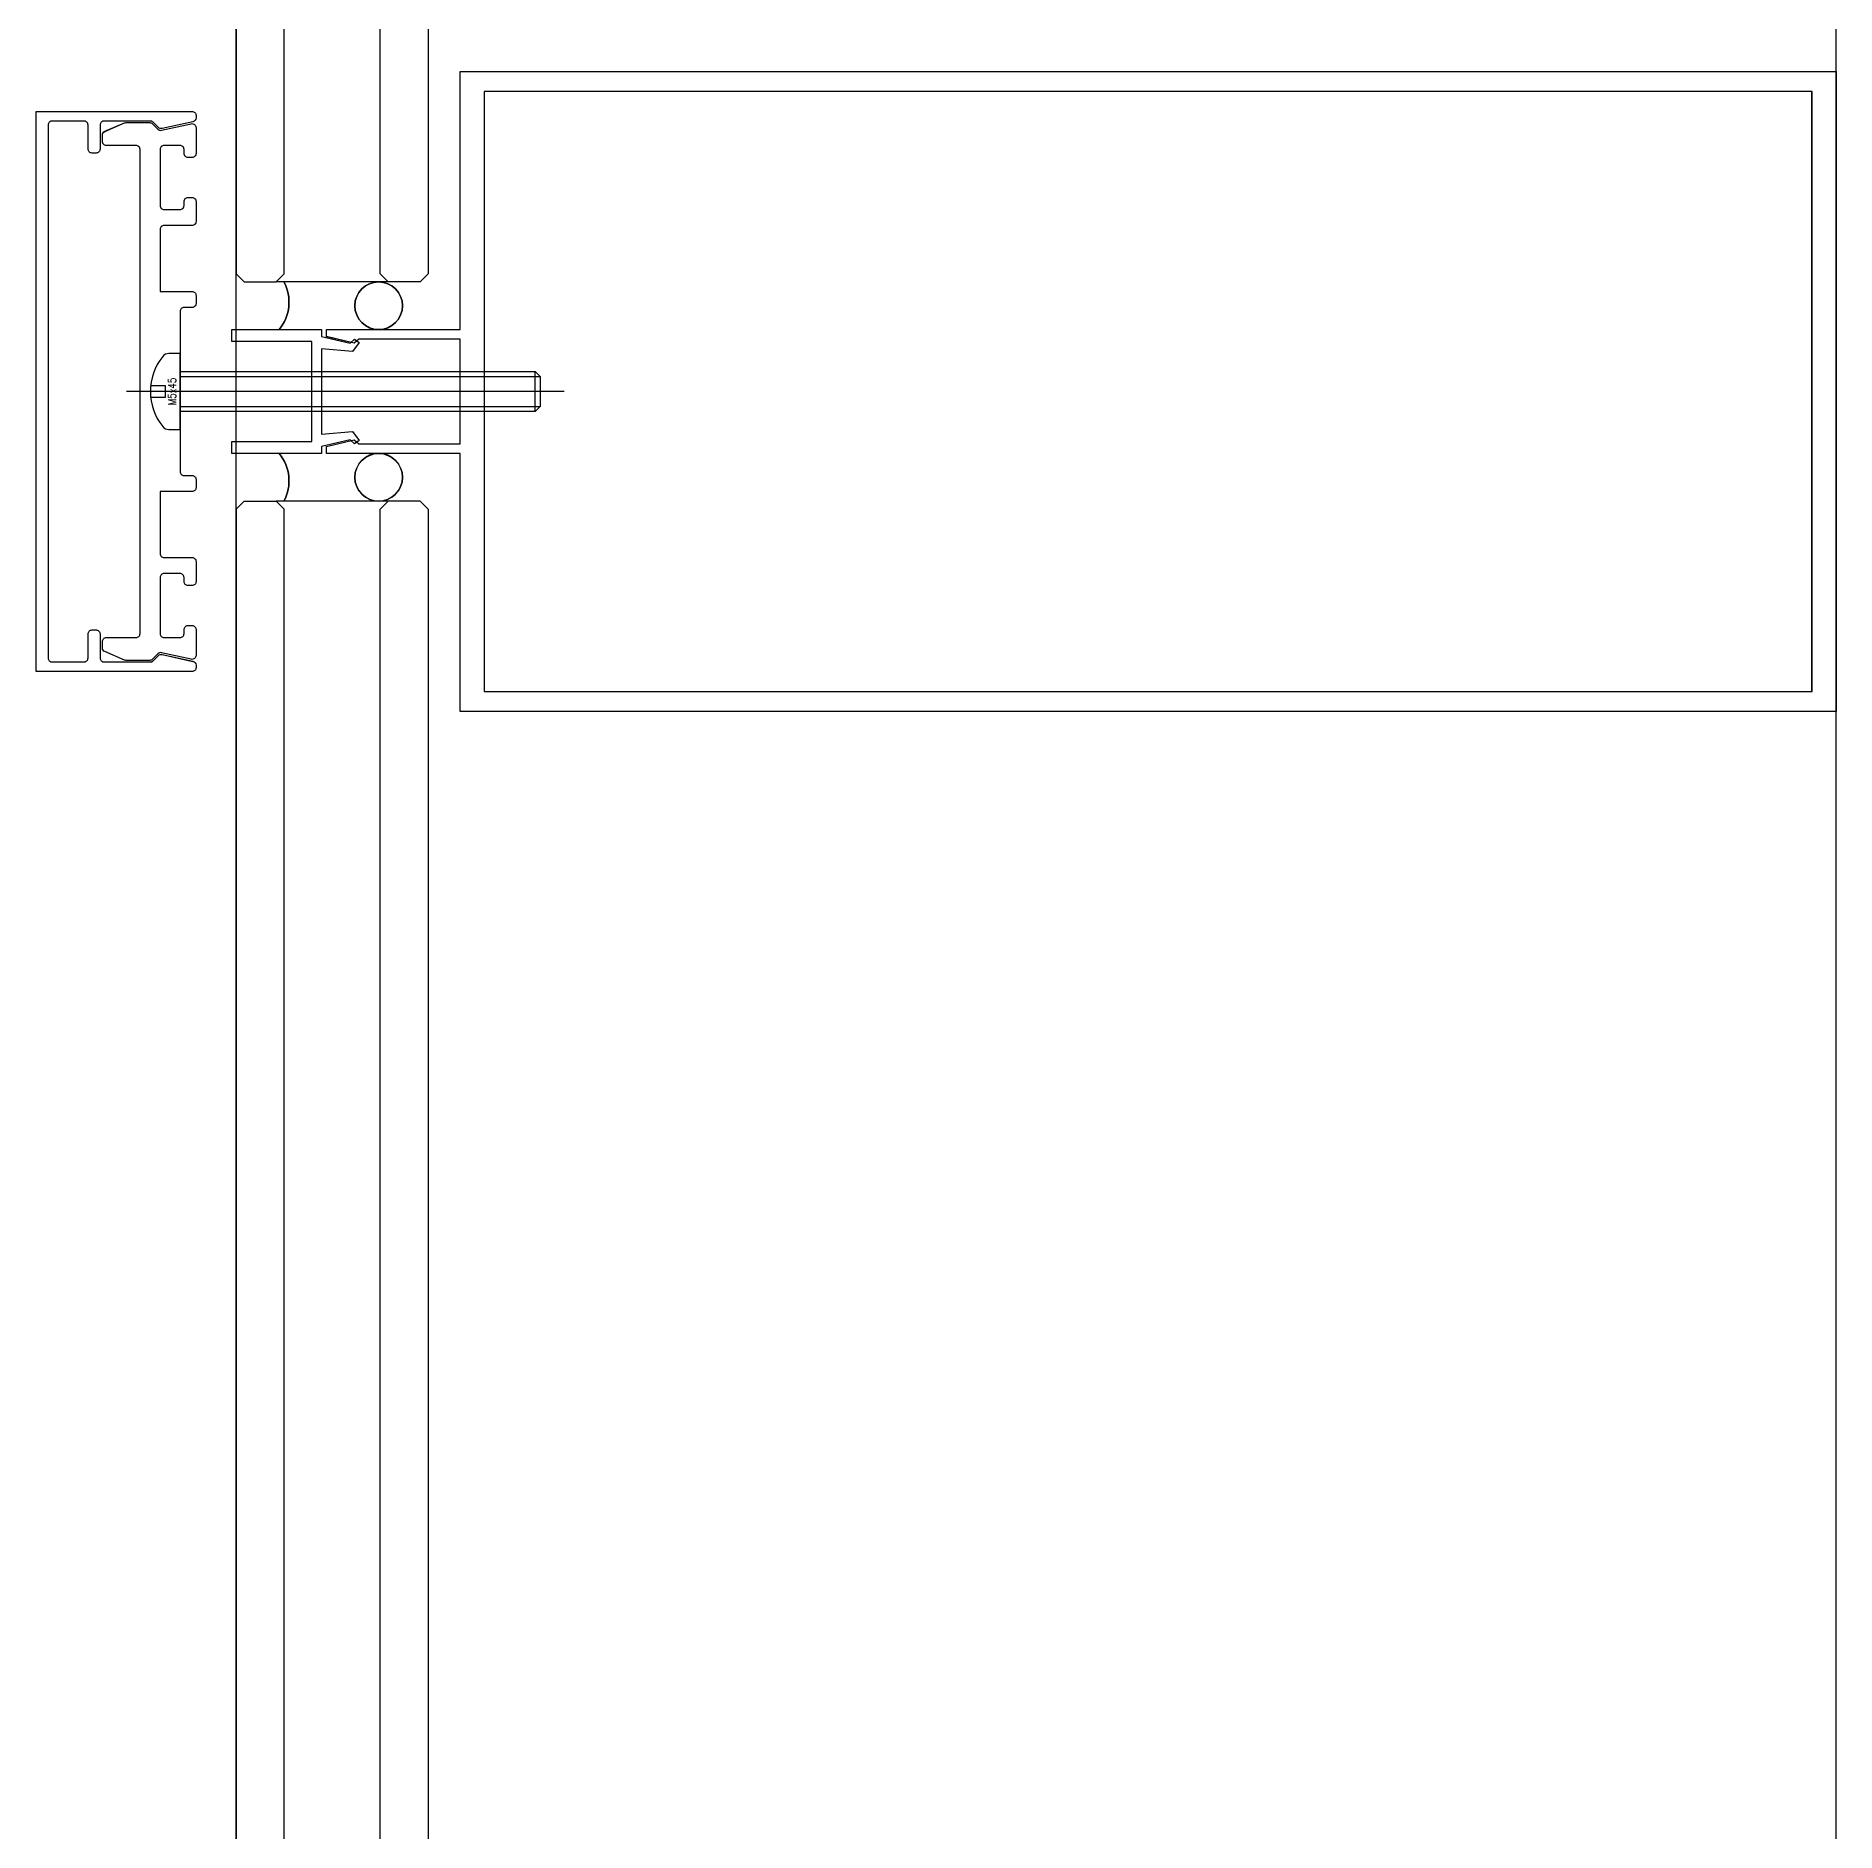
# Model space of a CAD drawing. Extents: x 1980812 to 2578970, y -669191 to 284498.
# Drawn here: x 2538743.4 to 2538968.4, y -307570.4 to -307346 of the extents above; entities that cross this region are included whole.
import ezdxf
from ezdxf.enums import TextEntityAlignment as Align

# ---------------------------------------------------------------- set-up
doc = ezdxf.new("R2010")
doc.units = 0
doc.header["$LTSCALE"] = 1000
doc.header["$MEASUREMENT"] = 0
for name, pattern in [('CENTER', [2, 1.25, -0.25, 0.25, -0.25]), ('DOTE', [2.42, 2, -0.2, 0.02, -0.2]), ('HIDDEN', [0.375, 0.25, -0.125]), ('HIDDEN2', [0.1875, 0.125, -0.0625])]:
    doc.linetypes.add(name, pattern=pattern)
for name, color, linetype in [('A-SECT-MCUT', 1, 'Continuous'), ('A-SECT-MCUT-FINE', 137, 'Continuous'), ('dote', 1, 'DOTE'), ('SF', 1, 'Continuous'), ('TEXT', 7, 'Continuous'), ('WINDOW', 2, 'Continuous'), ('空线', 3, 'Continuous')]:
    doc.layers.add(name, color=color, linetype=linetype)
doc.styles.add('ROMANS', font='simplex_.ttf', dxfattribs={"width": 0.8, "height": 500})

# ---------------------------------------------------------------- blocks, each defined once
blk = doc.blocks.new('M5x45_Pan')
at = {"color": 8, "linetype": 'HIDDEN'}
for p, q in [((44.38, -2.5), (44.38, 2.5)), ((0, 1.87), (45, 1.87)), ((0, -1.88), (45, -1.88))]:
    blk.add_line(p, q, dxfattribs=at)
at = {"color": 0, "linetype": 'ByBlock'}
blk.add_lwpolyline([(-1.39, -4.75), (0, -4.75), (0, 4.75), (-1.39, 4.75, 0.228537), (-2.17, 4.37, 0.349288), (-2.17, -4.37, 0.228537)], format="xyb", close=True, dxfattribs=at)
at = {"color": 8, "linetype": 'ByBlock'}
blk.add_lwpolyline([(0, 2.5), (44.38, 2.5), (45, 1.87), (45, -1.88), (44.38, -2.5), (0, -2.5)], dxfattribs=at)
at = {"color": 8, "linetype": 'HIDDEN2'}
blk.add_lwpolyline([(-3.66, 0.75), (-1.85, 0.75), (-1.85, -0.75), (-3.66, -0.75)], dxfattribs=at)
at = {"layer": 'TEXT', "color": 8, "linetype": 'CENTER'}
blk.add_line((48, 0), (-6.7, 0), dxfattribs=at)
at = {"layer": 'Defpoints', "color": 8, "style": 'ROMANS', "width": 0.8}
blk.add_text('M5x45', height=1, rotation=90, dxfattribs=at).set_placement((-1, 0), align=Align.MIDDLE)
blk = doc.blocks.new('pm5')
at = {"layer": 'A-SECT-MCUT', "elevation": 0}
for points in [[(28900, -2900), (28900, -2940), (29035.61, -2940), (29072, -2940), (29072, -2907.75), (29088.7, -2907.75), (29088.7, -2906.86), (29085.23, -2906.03), (29084.67, -2906.55), (29072, -2906.55), (29072, -2900), (29072, -2893.45), (29084.67, -2893.45), (29085.23, -2893.97), (29088.7, -2893.14), (29088.7, -2892.25), (29072, -2892.25), (29072, -2860), (29035.61, -2860), (28900, -2860)], [(29069, -2937.5), (28903, -2937.5), (28903, -2900), (28903, -2862.5), (29069, -2862.5)], [(29089.31, -2905.34), (29085.46, -2905), (29084.61, -2906.12), (29085.18, -2906.55), (29085.74, -2906.03), (29089.31, -2906.88), (29089.31, -2907.75), (29100.51, -2907.75), (29100.51, -2906.25), (29090.51, -2906.25), (29090.51, -2893.75), (29100.51, -2893.75), (29100.51, -2892.25), (29089.31, -2892.25), (29089.31, -2893.12), (29085.74, -2893.97), (29085.18, -2893.45), (29084.61, -2893.88), (29085.46, -2895), (29089.31, -2894.66)]]:
    blk.add_lwpolyline(points, close=True, dxfattribs=at)
for points in [[(29105.5, -2935), (29125, -2935), (29125, -2865), (29105.5, -2865, 0.414214), (29105, -2865.5), (29105, -2865.8, 0.351524), (29105.39, -2866.29), (29109.23, -2867.14, 0.256425), (29109.7, -2867.01), (29110.36, -2866.35, -0.198912), (29110.71, -2866.2), (29116.5, -2866.2, -0.414214), (29117, -2866.7), (29117, -2869.7, 0.414214), (29117.5, -2870.2), (29118, -2870.2, 0.414214), (29118.5, -2869.7), (29118.5, -2866.7, -0.414214), (29119, -2866.2), (29123, -2866.2, -0.414214), (29123.5, -2866.7), (29123.5, -2933.3, -0.414214), (29123, -2933.8), (29119, -2933.8, -0.414214), (29118.5, -2933.3), (29118.5, -2930.3, 0.414214), (29118, -2929.8), (29117.5, -2929.8, 0.414214), (29117, -2930.3), (29117, -2933.3, -0.414214), (29116.5, -2933.8), (29110.71, -2933.8, -0.198912), (29110.36, -2933.65), (29109.7, -2932.99, 0.256425), (29109.23, -2932.86), (29105.39, -2933.71, 0.351524), (29105, -2934.2), (29105, -2934.5, 0.414214)], [(29105, -2889, 0.414214), (29105.5, -2889.5), (29106.5, -2889.5, -0.414214), (29107, -2890), (29107, -2910, -0.414214), (29106.5, -2910.5), (29105.5, -2910.5, 0.414214), (29105, -2911), (29105, -2912, 0.414214), (29105.5, -2912.5), (29109.5, -2912.5), (29109.5, -2920.25, -0.414214), (29109, -2920.75), (29105.5, -2920.75, 0.414214), (29105, -2921.25), (29105, -2923.75, 0.414214), (29105.5, -2924.25), (29106, -2924.25, 0.414214), (29106.5, -2923.75), (29106.5, -2923.25, -0.414214), (29107, -2922.75), (29109, -2922.75, -0.414214), (29109.5, -2923.25), (29109.5, -2930.25, -0.414214), (29109, -2930.75), (29107, -2930.75, -0.414214), (29106.5, -2930.25), (29106.5, -2929.75, 0.414214), (29106, -2929.25), (29105.5, -2929.25, 0.414214), (29105, -2929.75), (29105, -2932.97, 0.479811), (29105.61, -2933.46), (29109.3, -2932.64, -0.256425), (29109.76, -2932.78), (29110.44, -2933.45, 0.198912), (29110.79, -2933.6), (29113.74, -2933.6, 0.10157), (29113.94, -2933.56), (29116.4, -2932.51, 0.300021), (29116.7, -2932.05), (29116.7, -2931.25, 0.414214), (29116.2, -2930.75), (29112.5, -2930.75, -0.414214), (29112, -2930.25), (29112, -2923.5), (29112, -2876.5), (29112, -2869.75, -0.414214), (29112.5, -2869.25), (29116.2, -2869.25, 0.414214), (29116.7, -2868.75), (29116.7, -2867.95, 0.300021), (29116.4, -2867.49), (29113.94, -2866.44, 0.10157), (29113.74, -2866.4), (29110.79, -2866.4, 0.198912), (29110.44, -2866.55), (29109.76, -2867.23, -0.256425), (29109.3, -2867.36), (29105.61, -2866.54, 0.479811), (29105, -2867.03), (29105, -2870.25, 0.414214), (29105.5, -2870.75), (29106, -2870.75, 0.414214), (29106.5, -2870.25), (29106.5, -2869.75, -0.414214), (29107, -2869.25), (29109, -2869.25, -0.414214), (29109.5, -2869.75), (29109.5, -2876.75, -0.414214), (29109, -2877.25), (29107, -2877.25, -0.414214), (29106.5, -2876.75), (29106.5, -2876.25, 0.414214), (29106, -2875.75), (29105.5, -2875.75, 0.414214), (29105, -2876.25), (29105, -2878.75, 0.414214), (29105.5, -2879.25), (29109, -2879.25, -0.414214), (29109.5, -2879.75), (29109.5, -2887.5), (29105.5, -2887.5, 0.414214), (29105, -2888)]]:
    blk.add_lwpolyline(points, format="xyb", close=True, dxfattribs=at)
at = {"layer": 'A-SECT-MCUT-FINE'}
for p, q in [((28900, -3650, 0), (28900, -1456.63, 0)), ((29081, -2886.3, 0), (29095, -2886.3, 0)), ((29081, -2913.7, 0), (29095, -2913.7, 0))]:
    blk.add_line(p, q, dxfattribs=at)
for centre in [(29082.17, -2889.28, 0), (29082.17, -2910.72, 0)]:
    blk.add_circle(centre, 2.98, dxfattribs=at)
for centre, start, end in [((29098.77, -2888.82, 0), 152.0817, 219.4318), ((29098.77, -2911.17, 0), 140.5682, 207.9183)]:
    blk.add_arc(centre, 5.39, start, end, dxfattribs=at)
at = {"layer": 'WINDOW'}
for p, q in [((29076, -1456.63, 0), (29076, -2885.3, 0)), ((29082, -2885.3, 0), (29082, -1456.63, 0)), ((29094, -2885.3, 0), (29094, -1456.63, 0)), ((29100, -1456.63, 0), (29100, -2885.3, 0)), ((29076, -2885.3, 0), (29077, -2886.3, 0)), ((29077, -2886.3, 0), (29081, -2886.3, 0)), ((29081, -2886.3, 0), (29082, -2885.3, 0)), ((29095, -2886.3, 0), (29094, -2885.3, 0)), ((29099, -2886.3, 0), (29095, -2886.3, 0)), ((29100, -2885.3, 0), (29099, -2886.3, 0)), ((29076, -2914.7, 0), (29077, -2913.7, 0)), ((29077, -2913.7, 0), (29081, -2913.7, 0)), ((29081, -2913.7, 0), (29082, -2914.7, 0)), ((29095, -2913.7, 0), (29094, -2914.7, 0)), ((29099, -2913.7, 0), (29095, -2913.7, 0)), ((29100, -2914.7, 0), (29099, -2913.7, 0)), ((29076, -2914.7, 0), (29076, -3595.3, 0)), ((29082, -3595.3, 0), (29082, -2914.7, 0)), ((29094, -3595.3, 0), (29094, -2914.7, 0)), ((29100, -2914.7, 0), (29100, -3595.3, 0))]:
    blk.add_line(p, q, dxfattribs=at)
at = {"layer": 'SF', "xscale": -1, "rotation": 359.9995981119026}
blk.add_blockref('M5x45_Pan', (29107, -2900, 0), dxfattribs=at)

msp = doc.modelspace()

# ---------------------------------------------------------------- linework, layer by layer
at = {"layer": 'A-SECT-MCUT', "elevation": 0}
for points in [[(2538968.36, -307390.42), (2538968.36, -307430.42), (2538832.76, -307430.42), (2538796.37, -307430.42), (2538796.37, -307398.17), (2538779.67, -307398.17), (2538779.67, -307397.28), (2538783.14, -307396.45), (2538783.7, -307396.97), (2538796.37, -307396.97), (2538796.37, -307390.42), (2538796.37, -307383.87), (2538783.7, -307383.87), (2538783.14, -307384.4), (2538779.67, -307383.57), (2538779.67, -307382.67), (2538796.37, -307382.67), (2538796.37, -307350.42), (2538832.76, -307350.42), (2538968.36, -307350.42)], [(2538799.37, -307427.92), (2538965.36, -307427.92), (2538965.36, -307390.42), (2538965.36, -307352.92), (2538799.37, -307352.92)], [(2538779.05, -307395.77), (2538782.91, -307395.43), (2538783.76, -307396.54), (2538783.19, -307396.97), (2538782.62, -307396.45), (2538779.05, -307397.31), (2538779.05, -307398.17), (2538767.85, -307398.17), (2538767.85, -307396.67), (2538777.85, -307396.67), (2538777.85, -307384.17), (2538767.85, -307384.17), (2538767.85, -307382.67), (2538779.05, -307382.67), (2538779.05, -307383.54), (2538782.62, -307384.4), (2538783.19, -307383.87), (2538783.76, -307384.31), (2538782.91, -307385.42), (2538779.05, -307385.08)]]:
    msp.add_lwpolyline(points, close=True, dxfattribs=at)
for points in [[(2538762.87, -307425.42), (2538743.37, -307425.42), (2538743.37, -307355.42), (2538762.87, -307355.42, -0.414214), (2538763.37, -307355.92), (2538763.37, -307356.22, -0.351524), (2538762.97, -307356.71), (2538759.13, -307357.56, -0.256425), (2538758.67, -307357.43), (2538758.01, -307356.77, 0.198912), (2538757.66, -307356.62), (2538751.87, -307356.62, 0.414214), (2538751.37, -307357.12), (2538751.37, -307360.12, -0.414214), (2538750.87, -307360.62), (2538750.37, -307360.62, -0.414214), (2538749.87, -307360.12), (2538749.87, -307357.12, 0.414214), (2538749.37, -307356.62), (2538745.37, -307356.62, 0.414214), (2538744.87, -307357.12), (2538744.87, -307423.72, 0.414214), (2538745.37, -307424.22), (2538749.37, -307424.22, 0.414214), (2538749.87, -307423.72), (2538749.87, -307420.72, -0.414214), (2538750.37, -307420.22), (2538750.87, -307420.22, -0.414214), (2538751.37, -307420.72), (2538751.37, -307423.72, 0.414214), (2538751.87, -307424.22), (2538757.66, -307424.22, 0.198912), (2538758.01, -307424.08), (2538758.67, -307423.42, -0.256425), (2538759.13, -307423.28), (2538762.98, -307424.14, -0.351524), (2538763.37, -307424.63), (2538763.37, -307424.92, -0.414214)], [(2538763.37, -307379.42, -0.414214), (2538762.87, -307379.92), (2538761.87, -307379.92, 0.414214), (2538761.37, -307380.42), (2538761.37, -307400.42, 0.414214), (2538761.87, -307400.92), (2538762.87, -307400.92, -0.414214), (2538763.37, -307401.42), (2538763.37, -307402.42, -0.414214), (2538762.87, -307402.92), (2538758.87, -307402.92), (2538758.87, -307410.67, 0.414214), (2538759.37, -307411.17), (2538762.87, -307411.17, -0.414214), (2538763.37, -307411.67), (2538763.37, -307414.17, -0.414214), (2538762.87, -307414.67), (2538762.37, -307414.67, -0.414214), (2538761.87, -307414.17), (2538761.87, -307413.67, 0.414214), (2538761.37, -307413.17), (2538759.37, -307413.17, 0.414214), (2538758.87, -307413.67), (2538758.87, -307420.67, 0.414214), (2538759.37, -307421.17), (2538761.37, -307421.17, 0.414214), (2538761.87, -307420.67), (2538761.87, -307420.17, -0.414214), (2538762.37, -307419.67), (2538762.87, -307419.67, -0.414214), (2538763.37, -307420.17), (2538763.37, -307423.4, -0.479811), (2538762.76, -307423.88), (2538759.07, -307423.06, 0.256425), (2538758.61, -307423.2), (2538757.93, -307423.88, -0.198912), (2538757.58, -307424.02), (2538754.62, -307424.02, -0.10157), (2538754.43, -307423.98), (2538751.97, -307422.93, -0.300021), (2538751.67, -307422.47), (2538751.67, -307421.67, -0.414214), (2538752.17, -307421.17), (2538755.87, -307421.17, 0.414214), (2538756.37, -307420.67), (2538756.37, -307413.92), (2538756.37, -307366.93), (2538756.37, -307360.18, 0.414214), (2538755.87, -307359.68), (2538752.17, -307359.68, -0.414214), (2538751.67, -307359.18), (2538751.67, -307358.38, -0.300021), (2538751.97, -307357.92), (2538754.43, -307356.86, -0.10157), (2538754.62, -307356.82), (2538757.58, -307356.82, -0.198912), (2538757.93, -307356.97), (2538758.61, -307357.65, 0.256425), (2538759.07, -307357.78), (2538762.76, -307356.96, -0.479811), (2538763.37, -307357.45), (2538763.37, -307360.68, -0.414214), (2538762.87, -307361.18), (2538762.37, -307361.18, -0.414214), (2538761.87, -307360.68), (2538761.87, -307360.18, 0.414214), (2538761.37, -307359.68), (2538759.37, -307359.68, 0.414214), (2538758.87, -307360.18), (2538758.87, -307367.18, 0.414214), (2538759.37, -307367.68), (2538761.37, -307367.68, 0.414214), (2538761.87, -307367.18), (2538761.87, -307366.68, -0.414214), (2538762.37, -307366.18), (2538762.87, -307366.18, -0.414214), (2538763.37, -307366.68), (2538763.37, -307369.18, -0.414214), (2538762.87, -307369.68), (2538759.37, -307369.68, 0.414214), (2538758.87, -307370.18), (2538758.87, -307377.92), (2538762.87, -307377.92, -0.414214), (2538763.37, -307378.42)]]:
    msp.add_lwpolyline(points, format="xyb", close=True, dxfattribs=at)
at = {"layer": 'A-SECT-MCUT-FINE'}
for p, q in [((2538968.36, -308140.42, 0), (2538968.37, -307185.56, 0)), ((2538787.37, -307376.72, 0), (2538773.37, -307376.72, 0)), ((2538787.37, -307404.12, 0), (2538773.37, -307404.12, 0))]:
    msp.add_line(p, q, dxfattribs=at)
for centre in [(2538786.2, -307379.7, 0), (2538786.2, -307401.15, 0)]:
    msp.add_circle(centre, 2.98, dxfattribs=at)
for centre, start, end in [((2538769.6, -307379.25, 0), 320.5682, 27.9183), ((2538769.6, -307401.6, 0), 332.0817, 39.4318)]:
    msp.add_arc(centre, 5.39, start, end, dxfattribs=at)
at = {"layer": 'dote'}
msp.add_line((2538768.37, -317274.28, 0), (2538768.37, -255997.63, 0), dxfattribs=at)
at = {"layer": 'WINDOW'}
for p, q in [((2538768.37, -307185.56, 0), (2538768.37, -307375.73, 0)), ((2538774.37, -307375.73, 0), (2538774.37, -307185.56, 0)), ((2538786.37, -307375.73, 0), (2538786.37, -307185.56, 0)), ((2538792.37, -307185.56), (2538792.37, -307375.73)), ((2538768.37, -307375.72, 0), (2538769.37, -307376.72, 0)), ((2538769.37, -307376.72, 0), (2538773.37, -307376.72, 0)), ((2538773.37, -307376.72, 0), (2538774.37, -307375.72, 0)), ((2538787.37, -307376.72, 0), (2538786.37, -307375.72, 0)), ((2538791.37, -307376.72, 0), (2538787.37, -307376.72, 0)), ((2538792.37, -307375.72, 0), (2538791.37, -307376.72, 0)), ((2538768.37, -307405.12, 0), (2538769.37, -307404.12, 0)), ((2538769.37, -307404.12, 0), (2538773.37, -307404.12, 0)), ((2538773.37, -307404.12, 0), (2538774.37, -307405.12, 0)), ((2538787.37, -307404.12, 0), (2538786.37, -307405.12, 0)), ((2538791.37, -307404.12, 0), (2538787.37, -307404.12, 0)), ((2538792.37, -307405.12, 0), (2538791.37, -307404.12, 0)), ((2538768.37, -307405.12, 0), (2538768.37, -308085.72, 0)), ((2538774.37, -308085.72, 0), (2538774.37, -307405.12, 0)), ((2538786.37, -308085.72, 0), (2538786.37, -307405.12, 0)), ((2538792.37, -307405.12, 0), (2538792.37, -308085.72, 0))]:
    msp.add_line(p, q, dxfattribs=at)

# ---------------------------------------------------------------- block references
at = {"layer": 'SF', "rotation": 0.0004018880973149}
msp.add_blockref('M5x45_Pan', (2538761.37, -307390.42, 0), dxfattribs=at)
at = {"layer": '空线', "xscale": -1, "rotation": 359.9999999999997}
msp.add_blockref('pm5', (2567868.37, -304490.42, 0), dxfattribs=at)

doc.saveas('drawing.dxf')
